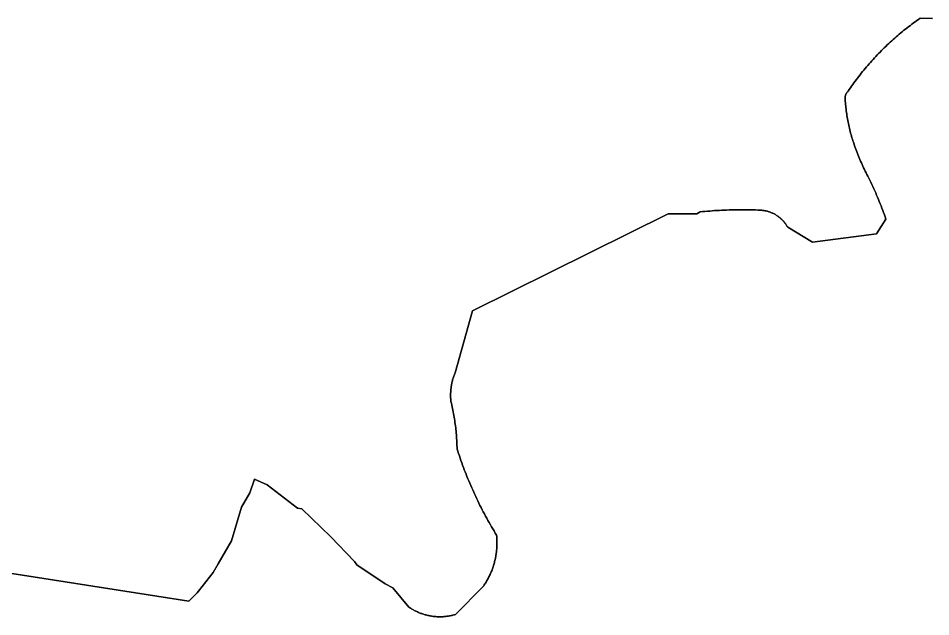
# Model space of a CAD drawing. Header units: inches. Extents: x 130170 to 284068, y 377793 to 804530.
# Drawn here: x 190564 to 191034.9, y 669899.7 to 670208.7 of the extents above; entities that cross this region are included whole.
import ezdxf

# ---------------------------------------------------------------- set-up
doc = ezdxf.new("R2010")
doc.units = ezdxf.units.IN
doc.header["$MEASUREMENT"] = 0
doc.layers.add('muni_il', color=7, linetype='Continuous')

msp = doc.modelspace()

# ---------------------------------------------------------------- linework, layer by layer
at = {"layer": 'muni_il'}
for points in [[(191035.86, 670208.62), (191029.46, 670208.75), (191028.6, 670208.15), (191027.75, 670207.55), (191026.9, 670206.94), (191026.05, 670206.33), (191025.21, 670205.71), (191024.38, 670205.08), (191023.55, 670204.45), (191022.72, 670203.81), (191021.9, 670203.17), (191021.09, 670202.52), (191020.28, 670201.86), (191019.47, 670201.2), (191018.67, 670200.53), (191017.87, 670199.85), (191017.08, 670199.17), (191016.29, 670198.48), (191015.51, 670197.79), (191014.74, 670197.09), (191013.97, 670196.39), (191013.2, 670195.68), (191012.44, 670194.96), (191011.69, 670194.24), (191010.94, 670193.52), (191010.19, 670192.78), (191009.45, 670192.05), (191008.72, 670191.3), (191007.99, 670190.56), (191007.27, 670189.8), (191006.55, 670189.04), (191005.84, 670188.28), (191005.14, 670187.51), (191004.44, 670186.73), (191003.74, 670185.96), (191003.06, 670185.17), (191002.37, 670184.38), (191001.7, 670183.58), (191001.03, 670182.78), (191000.36, 670181.98), (190999.7, 670181.17), (190999.05, 670180.36), (190998.4, 670179.54), (190997.76, 670178.71), (190997.13, 670177.88), (190996.5, 670177.05), (190995.88, 670176.21), (190995.26, 670175.37), (190994.66, 670174.52), (190994.05, 670173.67), (190993.46, 670172.81), (190992.86, 670171.95), (190992.28, 670171.08), (190992.14, 670170.95), (190992, 670170.8), (190991.87, 670170.66), (190991.74, 670170.5), (190991.62, 670170.34), (190991.51, 670170.18), (190991.4, 670170.01), (190991.3, 670169.84), (190991.21, 670169.66), (190991.12, 670169.48), (190991.04, 670169.3), (190990.97, 670169.12), (190990.91, 670168.93), (190990.85, 670168.74), (190990.8, 670168.55), (190990.76, 670168.35), (190990.73, 670168.16), (190990.7, 670167.96), (190990.69, 670167.76), (190990.68, 670167.56), (190990.73, 670166.73), (190990.78, 670165.9), (190990.85, 670165.07), (190990.92, 670164.24), (190991.01, 670163.41), (190991.09, 670162.58), (190991.19, 670161.75), (190991.3, 670160.92), (190991.41, 670160.1), (190991.53, 670159.27), (190991.66, 670158.45), (190991.79, 670157.62), (190991.94, 670156.8), (190992.09, 670155.98), (190992.25, 670155.16), (190992.41, 670154.35), (190992.59, 670153.53), (190992.77, 670152.72), (190992.96, 670151.91), (190993.16, 670151.09), (190993.36, 670150.29), (190993.57, 670149.48), (190993.79, 670148.68), (190994.02, 670147.87), (190994.25, 670147.07), (190994.5, 670146.28), (190994.75, 670145.48), (190995, 670144.69), (190995.3, 670143.79), (190995.61, 670142.89), (190995.93, 670142), (190996.25, 670141.11), (190996.58, 670140.22), (190996.92, 670139.34), (190997.26, 670138.46), (190997.61, 670137.58), (190997.97, 670136.7), (190998.34, 670135.83), (190998.71, 670134.96), (190999.09, 670134.09), (190999.48, 670133.23), (190999.88, 670132.37), (191000.28, 670131.51), (191000.69, 670130.66), (191001.11, 670129.81), (191001.53, 670128.96), (191001.96, 670128.12), (191002.4, 670127.28), (191002.94, 670126.2), (191003.47, 670125.11), (191003.99, 670124.02), (191004.5, 670122.92), (191005.01, 670121.83), (191005.51, 670120.73), (191006, 670119.62), (191006.49, 670118.52), (191006.97, 670117.4), (191007.44, 670116.29), (191007.9, 670115.18), (191008.36, 670114.06), (191008.81, 670112.93), (191009.25, 670111.81), (191009.69, 670110.68), (191010.12, 670109.55), (191010.54, 670108.42), (191010.95, 670107.28), (191011.36, 670106.14), (191011.75, 670105), (191006.96, 670097.44), (190973.93, 670093.06), (190961.08, 670100.81), (190960.9, 670101.13), (190960.71, 670101.45), (190960.52, 670101.76), (190960.32, 670102.07), (190960.11, 670102.38), (190959.9, 670102.68), (190959.68, 670102.97), (190959.45, 670103.26), (190959.22, 670103.55), (190958.98, 670103.83), (190958.73, 670104.1), (190958.48, 670104.37), (190958.22, 670104.64), (190957.96, 670104.89), (190957.69, 670105.15), (190957.42, 670105.39), (190957.14, 670105.64), (190956.85, 670105.87), (190956.57, 670106.1), (190956.27, 670106.32), (190955.97, 670106.54), (190955.67, 670106.75), (190955.36, 670106.95), (190955.05, 670107.14), (190954.73, 670107.33), (190954.41, 670107.52), (190954.09, 670107.69), (190953.76, 670107.86), (190953.43, 670108.02), (190953.09, 670108.17), (190952.76, 670108.32), (190952.41, 670108.46), (190952.07, 670108.59), (190951.72, 670108.71), (190951.37, 670108.83), (190951.02, 670108.94), (190950.67, 670109.04), (190950.31, 670109.13), (190949.95, 670109.22), (190949.59, 670109.3), (190949.23, 670109.37), (190948.87, 670109.43), (190948.5, 670109.49), (190948.14, 670109.53), (190947.77, 670109.57), (190947.4, 670109.6), (190947.04, 670109.62), (190945.79, 670109.68), (190944.54, 670109.73), (190943.29, 670109.77), (190942.05, 670109.81), (190940.8, 670109.83), (190939.55, 670109.85), (190938.3, 670109.86), (190937.06, 670109.87), (190935.81, 670109.86), (190934.56, 670109.85), (190933.31, 670109.83), (190932.06, 670109.8), (190930.82, 670109.77), (190929.57, 670109.72), (190928.32, 670109.67), (190927.08, 670109.62), (190925.83, 670109.55), (190924.58, 670109.48), (190923.34, 670109.4), (190922.09, 670109.31), (190920.85, 670109.21), (190919.61, 670109.11), (190918.36, 670109), (190917.12, 670108.88), (190915.88, 670108.75), (190914.24, 670107.75), (190899.36, 670107.75), (190798.41, 670057.71), (190789.4, 670025.72), (190789.22, 670025.27), (190789.04, 670024.81), (190788.87, 670024.35), (190788.71, 670023.88), (190788.56, 670023.42), (190788.42, 670022.95), (190788.28, 670022.48), (190788.15, 670022), (190788.03, 670021.53), (190787.91, 670021.05), (190787.8, 670020.57), (190787.7, 670020.09), (190787.61, 670019.61), (190787.53, 670019.13), (190787.45, 670018.64), (190787.38, 670018.16), (190787.32, 670017.67), (190787.26, 670017.18), (190787.22, 670016.69), (190787.18, 670016.2), (190787.15, 670015.71), (190787.13, 670015.22), (190787.11, 670014.73), (190787.1, 670014.24), (190787.1, 670013.75), (190787.11, 670013.26), (190787.13, 670012.77), (190787.15, 670012.28), (190787.18, 670011.79), (190787.22, 670011.3), (190787.27, 670010.81), (190787.49, 670009.92), (190787.7, 670009.03), (190787.9, 670008.13), (190788.09, 670007.24), (190788.28, 670006.34), (190788.46, 670005.44), (190788.63, 670004.54), (190788.79, 670003.64), (190788.95, 670002.73), (190789.1, 670001.83), (190789.24, 670000.92), (190789.37, 670000.02), (190789.5, 669999.11), (190789.62, 669998.2), (190789.73, 669997.29), (190789.83, 669996.38), (190789.92, 669995.46), (190790.01, 669994.55), (190790.09, 669993.64), (190790.16, 669992.72), (190790.22, 669991.81), (190790.28, 669990.89), (190790.33, 669989.98), (190790.37, 669989.06), (190790.4, 669988.15), (190790.42, 669987.23), (190790.44, 669986.31), (190790.83, 669985.11), (190791.22, 669983.92), (190791.62, 669982.73), (190792.02, 669981.54), (190792.44, 669980.35), (190792.86, 669979.16), (190793.29, 669977.98), (190793.73, 669976.8), (190794.17, 669975.63), (190794.62, 669974.45), (190795.08, 669973.28), (190795.55, 669972.11), (190796.02, 669970.95), (190796.5, 669969.79), (190796.99, 669968.63), (190797.49, 669967.47), (190797.99, 669966.32), (190798.5, 669965.17), (190799.02, 669964.02), (190799.54, 669962.88), (190800.07, 669961.74), (190800.61, 669960.6), (190801.16, 669959.47), (190801.71, 669958.34), (190802.27, 669957.21), (190802.84, 669956.09), (190803.41, 669954.97), (190803.99, 669953.86), (190804.58, 669952.75), (190805.18, 669951.64), (190805.78, 669950.53), (190806.39, 669949.43), (190807, 669948.34), (190807.63, 669947.24), (190808.25, 669946.15), (190808.89, 669945.07), (190809.53, 669943.99), (190810.18, 669942.91), (190810.84, 669941.84), (190810.89, 669941.29), (190810.94, 669940.74), (190810.98, 669940.19), (190811.01, 669939.64), (190811.03, 669939.09), (190811.04, 669938.54), (190811.05, 669937.99), (190811.05, 669937.44), (190811.04, 669936.89), (190811.02, 669936.34), (190811, 669935.79), (190810.96, 669935.24), (190810.92, 669934.69), (190810.88, 669934.15), (190810.82, 669933.6), (190810.76, 669933.05), (190810.69, 669932.51), (190810.61, 669931.96), (190810.52, 669931.42), (190810.43, 669930.87), (190810.32, 669930.33), (190810.22, 669929.79), (190810.1, 669929.26), (190809.97, 669928.72), (190809.84, 669928.19), (190809.7, 669927.65), (190809.55, 669927.12), (190809.4, 669926.59), (190809.24, 669926.07), (190809.07, 669925.54), (190808.89, 669925.02), (190808.71, 669924.5), (190808.52, 669923.99), (190808.32, 669923.47), (190808.11, 669922.96), (190807.9, 669922.46), (190807.68, 669921.95), (190807.45, 669921.45), (190807.22, 669920.95), (190806.97, 669920.46), (190806.73, 669919.97), (190806.47, 669919.48), (190806.21, 669919), (190805.94, 669918.52), (190805.66, 669918.04), (190805.38, 669917.57), (190805.09, 669917.1), (190804.8, 669916.63), (190804.49, 669916.17), (190804.18, 669915.72), (190803.87, 669915.27), (190789.64, 669900.87), (190789.2, 669900.74), (190788.75, 669900.62), (190788.29, 669900.5), (190787.84, 669900.4), (190787.39, 669900.3), (190786.93, 669900.2), (190786.47, 669900.12), (190786.01, 669900.04), (190785.55, 669899.97), (190785.09, 669899.91), (190784.62, 669899.85), (190784.16, 669899.8), (190783.69, 669899.77), (190783.23, 669899.73), (190782.76, 669899.71), (190782.3, 669899.69), (190781.83, 669899.69), (190781.36, 669899.69), (190780.9, 669899.69), (190780.43, 669899.71), (190779.97, 669899.73), (190779.5, 669899.76), (190779.04, 669899.8), (190778.57, 669899.85), (190778.11, 669899.9), (190777.65, 669899.96), (190777.18, 669900.03), (190776.72, 669900.11), (190776.27, 669900.19), (190775.81, 669900.28), (190775.35, 669900.38), (190774.9, 669900.49), (190774.45, 669900.61), (190774, 669900.73), (190773.55, 669900.86), (190773.1, 669900.99), (190772.66, 669901.14), (190772.22, 669901.29), (190771.78, 669901.45), (190771.34, 669901.62), (190770.91, 669901.79), (190770.48, 669901.97), (190770.06, 669902.16), (190769.63, 669902.36), (190769.21, 669902.56), (190768.79, 669902.77), (190768.38, 669902.98), (190767.97, 669903.21), (190767.57, 669903.44), (190767.16, 669903.67), (190766.77, 669903.92), (190766.37, 669904.17), (190765.98, 669904.42), (190765.6, 669904.69), (190757.29, 669914.56), (190753.35, 669916.62), (190738.77, 669926.56), (190737.6, 669928.25), (190725.38, 669941), (190710.33, 669955.37), (190708.02, 669955.81), (190692.47, 669967.81), (190685.89, 669970.75), (190683.57, 669963.63), (190679.25, 669956.26), (190674, 669938.97), (190667.1, 669927.02), (190664.51, 669922.52), (190657.03, 669912.96), (190656.32, 669912.05), (190652.1, 669907.66), (190441.71, 669940.65)], [(190441.71, 669940.65), (190652.1, 669907.66), (190656.32, 669912.05), (190657.03, 669912.96), (190664.51, 669922.52), (190667.1, 669927.02), (190674, 669938.97), (190679.25, 669956.26), (190683.57, 669963.63), (190685.89, 669970.75), (190692.47, 669967.81), (190708.02, 669955.81), (190710.33, 669955.37), (190725.38, 669941), (190737.6, 669928.25), (190738.77, 669926.56), (190753.35, 669916.62), (190757.29, 669914.56), (190765.6, 669904.69), (190765.98, 669904.42), (190766.37, 669904.17), (190766.77, 669903.92), (190767.16, 669903.67), (190767.57, 669903.44), (190767.97, 669903.21), (190768.38, 669902.98), (190768.79, 669902.77), (190769.21, 669902.56), (190769.63, 669902.36), (190770.06, 669902.16), (190770.48, 669901.97), (190770.91, 669901.79), (190771.34, 669901.62), (190771.78, 669901.45), (190772.22, 669901.29), (190772.66, 669901.14), (190773.1, 669900.99), (190773.55, 669900.86), (190774, 669900.73), (190774.45, 669900.61), (190774.9, 669900.49), (190775.35, 669900.38), (190775.81, 669900.28), (190776.27, 669900.19), (190776.72, 669900.11), (190777.18, 669900.03), (190777.65, 669899.96), (190778.11, 669899.9), (190778.57, 669899.85), (190779.04, 669899.8), (190779.5, 669899.76), (190779.97, 669899.73), (190780.43, 669899.71), (190780.9, 669899.69), (190781.36, 669899.69), (190781.83, 669899.69), (190782.3, 669899.69), (190782.76, 669899.71), (190783.23, 669899.73), (190783.69, 669899.77), (190784.16, 669899.8), (190784.62, 669899.85), (190785.09, 669899.91), (190785.55, 669899.97), (190786.01, 669900.04), (190786.47, 669900.12), (190786.93, 669900.2), (190787.39, 669900.3), (190787.84, 669900.4), (190788.29, 669900.5), (190788.75, 669900.62), (190789.2, 669900.74), (190789.64, 669900.87), (190803.87, 669915.27), (190804.18, 669915.72), (190804.49, 669916.17), (190804.8, 669916.63), (190805.09, 669917.1), (190805.38, 669917.57), (190805.66, 669918.04), (190805.94, 669918.52), (190806.21, 669919), (190806.47, 669919.48), (190806.73, 669919.97), (190806.97, 669920.46), (190807.22, 669920.95), (190807.45, 669921.45), (190807.68, 669921.95), (190807.9, 669922.46), (190808.11, 669922.96), (190808.32, 669923.47), (190808.52, 669923.99), (190808.71, 669924.5), (190808.89, 669925.02), (190809.07, 669925.54), (190809.24, 669926.07), (190809.4, 669926.59), (190809.55, 669927.12), (190809.7, 669927.65), (190809.84, 669928.19), (190809.97, 669928.72), (190810.1, 669929.26), (190810.22, 669929.79), (190810.32, 669930.33), (190810.43, 669930.87), (190810.52, 669931.42), (190810.61, 669931.96), (190810.69, 669932.51), (190810.76, 669933.05), (190810.82, 669933.6), (190810.88, 669934.15), (190810.92, 669934.69), (190810.96, 669935.24), (190811, 669935.79), (190811.02, 669936.34), (190811.04, 669936.89), (190811.05, 669937.44), (190811.05, 669937.99), (190811.04, 669938.54), (190811.03, 669939.09), (190811.01, 669939.64), (190810.98, 669940.19), (190810.94, 669940.74), (190810.89, 669941.29), (190810.84, 669941.84), (190810.18, 669942.91), (190809.53, 669943.99), (190808.89, 669945.07), (190808.25, 669946.15), (190807.63, 669947.24), (190807, 669948.34), (190806.39, 669949.43), (190805.78, 669950.53), (190805.18, 669951.64), (190804.58, 669952.75), (190803.99, 669953.86), (190803.41, 669954.97), (190802.84, 669956.09), (190802.27, 669957.21), (190801.71, 669958.34), (190801.16, 669959.47), (190800.61, 669960.6), (190800.07, 669961.74), (190799.54, 669962.88), (190799.02, 669964.02), (190798.5, 669965.17), (190797.99, 669966.32), (190797.49, 669967.47), (190796.99, 669968.63), (190796.5, 669969.79), (190796.02, 669970.95), (190795.55, 669972.11), (190795.08, 669973.28), (190794.62, 669974.45), (190794.17, 669975.63), (190793.73, 669976.8), (190793.29, 669977.98), (190792.86, 669979.16), (190792.44, 669980.35), (190792.02, 669981.54), (190791.62, 669982.73), (190791.22, 669983.92), (190790.83, 669985.11), (190790.44, 669986.31), (190790.42, 669987.23), (190790.4, 669988.15), (190790.37, 669989.06), (190790.33, 669989.98), (190790.28, 669990.89), (190790.22, 669991.81), (190790.16, 669992.72), (190790.09, 669993.64), (190790.01, 669994.55), (190789.92, 669995.46), (190789.83, 669996.38), (190789.73, 669997.29), (190789.62, 669998.2), (190789.5, 669999.11), (190789.37, 670000.02), (190789.24, 670000.92), (190789.1, 670001.83), (190788.95, 670002.73), (190788.79, 670003.64), (190788.63, 670004.54), (190788.46, 670005.44), (190788.28, 670006.34), (190788.09, 670007.24), (190787.9, 670008.13), (190787.7, 670009.03), (190787.49, 670009.92), (190787.27, 670010.81), (190787.22, 670011.3), (190787.18, 670011.79), (190787.15, 670012.28), (190787.13, 670012.77), (190787.11, 670013.26), (190787.1, 670013.75), (190787.1, 670014.24), (190787.11, 670014.73), (190787.13, 670015.22), (190787.15, 670015.71), (190787.18, 670016.2), (190787.22, 670016.69), (190787.26, 670017.18), (190787.32, 670017.67), (190787.38, 670018.16), (190787.45, 670018.64), (190787.53, 670019.13), (190787.61, 670019.61), (190787.7, 670020.09), (190787.8, 670020.57), (190787.91, 670021.05), (190788.03, 670021.53), (190788.15, 670022), (190788.28, 670022.48), (190788.42, 670022.95), (190788.56, 670023.42), (190788.71, 670023.88), (190788.87, 670024.35), (190789.04, 670024.81), (190789.22, 670025.27), (190789.4, 670025.72), (190798.41, 670057.71), (190899.36, 670107.75), (190914.24, 670107.75), (190915.88, 670108.75), (190917.12, 670108.88), (190918.36, 670109), (190919.61, 670109.11), (190920.85, 670109.21), (190922.09, 670109.31), (190923.34, 670109.4), (190924.58, 670109.48), (190925.83, 670109.55), (190927.08, 670109.62), (190928.32, 670109.67), (190929.57, 670109.72), (190930.82, 670109.77), (190932.06, 670109.8), (190933.31, 670109.83), (190934.56, 670109.85), (190935.81, 670109.86), (190937.06, 670109.87), (190938.3, 670109.86), (190939.55, 670109.85), (190940.8, 670109.83), (190942.05, 670109.81), (190943.29, 670109.77), (190944.54, 670109.73), (190945.79, 670109.68), (190947.04, 670109.62), (190947.4, 670109.6), (190947.77, 670109.57), (190948.14, 670109.53), (190948.5, 670109.49), (190948.87, 670109.43), (190949.23, 670109.37), (190949.59, 670109.3), (190949.95, 670109.22), (190950.31, 670109.13), (190950.67, 670109.04), (190951.02, 670108.94), (190951.37, 670108.83), (190951.72, 670108.71), (190952.07, 670108.59), (190952.41, 670108.46), (190952.76, 670108.32), (190953.09, 670108.17), (190953.43, 670108.02), (190953.76, 670107.86), (190954.09, 670107.69), (190954.41, 670107.52), (190954.73, 670107.33), (190955.05, 670107.14), (190955.36, 670106.95), (190955.67, 670106.75), (190955.97, 670106.54), (190956.27, 670106.32), (190956.57, 670106.1), (190956.85, 670105.87), (190957.14, 670105.64), (190957.42, 670105.39), (190957.69, 670105.15), (190957.96, 670104.89), (190958.22, 670104.64), (190958.48, 670104.37), (190958.73, 670104.1), (190958.98, 670103.83), (190959.22, 670103.55), (190959.45, 670103.26), (190959.68, 670102.97), (190959.9, 670102.68), (190960.11, 670102.38), (190960.32, 670102.07), (190960.52, 670101.76), (190960.71, 670101.45), (190960.9, 670101.13), (190961.08, 670100.81), (190973.93, 670093.06), (191006.96, 670097.44), (191011.75, 670105), (191011.36, 670106.14), (191010.95, 670107.28), (191010.54, 670108.42), (191010.12, 670109.55), (191009.69, 670110.68), (191009.25, 670111.81), (191008.81, 670112.93), (191008.36, 670114.06), (191007.9, 670115.18), (191007.44, 670116.29), (191006.97, 670117.4), (191006.49, 670118.52), (191006, 670119.62), (191005.51, 670120.73), (191005.01, 670121.83), (191004.5, 670122.92), (191003.99, 670124.02), (191003.47, 670125.11), (191002.94, 670126.2), (191002.4, 670127.28), (191001.96, 670128.12), (191001.53, 670128.96), (191001.11, 670129.81), (191000.69, 670130.66), (191000.28, 670131.51), (190999.88, 670132.37), (190999.48, 670133.23), (190999.09, 670134.09), (190998.71, 670134.96), (190998.34, 670135.83), (190997.97, 670136.7), (190997.61, 670137.58), (190997.26, 670138.46), (190996.92, 670139.34), (190996.58, 670140.22), (190996.25, 670141.11), (190995.93, 670142), (190995.61, 670142.89), (190995.3, 670143.79), (190995, 670144.69), (190994.75, 670145.48), (190994.5, 670146.28), (190994.25, 670147.07), (190994.02, 670147.87), (190993.79, 670148.68), (190993.57, 670149.48), (190993.36, 670150.29), (190993.16, 670151.09), (190992.96, 670151.91), (190992.77, 670152.72), (190992.59, 670153.53), (190992.41, 670154.35), (190992.25, 670155.16), (190992.09, 670155.98), (190991.94, 670156.8), (190991.79, 670157.62), (190991.66, 670158.45), (190991.53, 670159.27), (190991.41, 670160.1), (190991.3, 670160.92), (190991.19, 670161.75), (190991.09, 670162.58), (190991.01, 670163.41), (190990.92, 670164.24), (190990.85, 670165.07), (190990.78, 670165.9), (190990.73, 670166.73), (190990.68, 670167.56), (190990.69, 670167.76), (190990.7, 670167.96), (190990.73, 670168.16), (190990.76, 670168.35), (190990.8, 670168.55), (190990.85, 670168.74), (190990.91, 670168.93), (190990.97, 670169.12), (190991.04, 670169.3), (190991.12, 670169.48), (190991.21, 670169.66), (190991.3, 670169.84), (190991.4, 670170.01), (190991.51, 670170.18), (190991.62, 670170.34), (190991.74, 670170.5), (190991.87, 670170.66), (190992, 670170.8), (190992.14, 670170.95), (190992.28, 670171.08), (190992.86, 670171.95), (190993.46, 670172.81), (190994.05, 670173.67), (190994.66, 670174.52), (190995.26, 670175.37), (190995.88, 670176.21), (190996.5, 670177.05), (190997.13, 670177.88), (190997.76, 670178.71), (190998.4, 670179.54), (190999.05, 670180.36), (190999.7, 670181.17), (191000.36, 670181.98), (191001.03, 670182.78), (191001.7, 670183.58), (191002.37, 670184.38), (191003.06, 670185.17), (191003.74, 670185.96), (191004.44, 670186.73), (191005.14, 670187.51), (191005.84, 670188.28), (191006.55, 670189.04), (191007.27, 670189.8), (191007.99, 670190.56), (191008.72, 670191.3), (191009.45, 670192.05), (191010.19, 670192.78), (191010.94, 670193.52), (191011.69, 670194.24), (191012.44, 670194.96), (191013.2, 670195.68), (191013.97, 670196.39), (191014.74, 670197.09), (191015.51, 670197.79), (191016.29, 670198.48), (191017.08, 670199.17), (191017.87, 670199.85), (191018.67, 670200.53), (191019.47, 670201.2), (191020.28, 670201.86), (191021.09, 670202.52), (191021.9, 670203.17), (191022.72, 670203.81), (191023.55, 670204.45), (191024.38, 670205.08), (191025.21, 670205.71), (191026.05, 670206.33), (191026.9, 670206.94), (191027.75, 670207.55), (191028.6, 670208.15), (191029.46, 670208.75), (191035.86, 670208.62)]]:
    msp.add_lwpolyline(points, dxfattribs=at)

doc.saveas('drawing.dxf')
